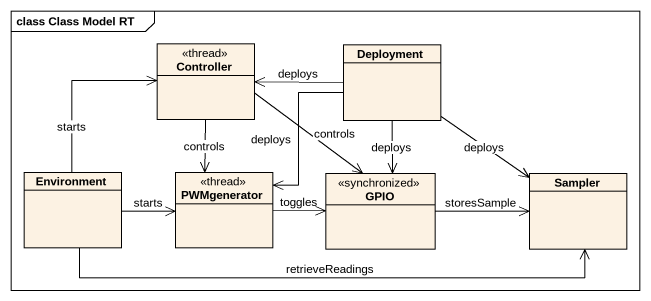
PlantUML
@startuml
mainframe class Class Model RT
hide circle
hide empty members
class Controller <<thread>>
class Deployment
class Environment
class PWMgenerator <<thread>>
class GPIO <<synchronized>>
class Sampler
Controller --> PWMgenerator : controls
Controller --> GPIO : controls
Deployment -left-> Controller : deploys
Deployment --> PWMgenerator : deploys
Deployment --> GPIO : deploys
Deployment --> Sampler : deploys
Environment -up-> Controller : starts
Environment -right-> PWMgenerator : starts
Environment -right-> Sampler : retrieveReadings
PWMgenerator -right-> GPIO : toggles
GPIO -right-> Sampler : storesSample
@enduml
